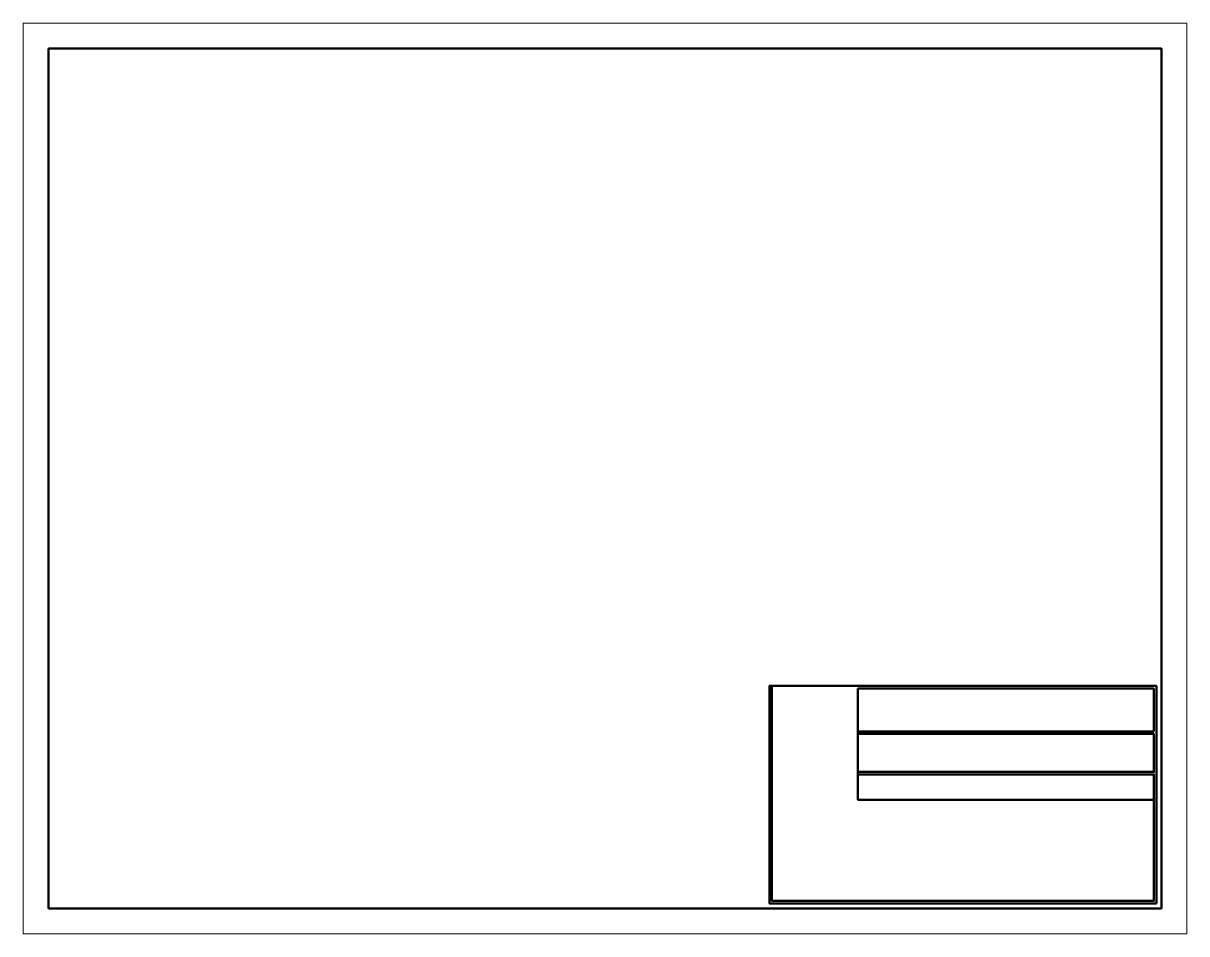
# Model space of a CAD drawing. Header units: millimetres. Extents: x 19.8 to 65.8, y 13 to 49.
import ezdxf

# ---------------------------------------------------------------- set-up
doc = ezdxf.new("R2010")
doc.units = ezdxf.units.MM
doc.layers.add('Hoja', color=7, linetype='Continuous', lineweight=20)
doc.layers.add('Margen', color=7, linetype='Continuous', lineweight=50)

msp = doc.modelspace()

# ---------------------------------------------------------------- linework, layer by layer
at = {"layer": 'Hoja'}
msp.add_lwpolyline([(19.824, 13.011), (65.824, 13.011), (65.824, 49.011), (19.824, 49.011), (19.824, 13.011)], close=True, dxfattribs=at)
at = {"layer": 'Margen'}
for points in [[(20.824, 14.011), (64.824, 14.011), (64.824, 48.011), (20.824, 48.011)], [(64.624, 14.211), (49.324, 14.211), (49.324, 22.811), (64.624, 22.811)], [(52.824, 21.011), (52.824, 20.911), (64.524, 20.911), (64.524, 19.411), (52.824, 19.411), (52.824, 20.911)], [(52.824, 19.411), (52.824, 19.311), (64.524, 19.311), (64.524, 18.311), (52.824, 18.311), (52.824, 19.311)]]:
    msp.add_lwpolyline(points, close=True, dxfattribs=at)
for points in [[(49.324, 22.811), (52.824, 22.811)], [(49.324, 22.811), (49.424, 22.811), (49.424, 14.311), (64.524, 14.311), (64.524, 19.311)], [(64.524, 21.011), (52.824, 21.011), (52.824, 22.711)], [(52.824, 22.711), (64.524, 22.711)], [(64.524, 22.711), (64.524, 21.011)], [(64.624, 22.711), (64.624, 21.011)], [(64.524, 19.411), (64.524, 20.911)]]:
    msp.add_lwpolyline(points, dxfattribs=at)

doc.saveas('drawing.dxf')
